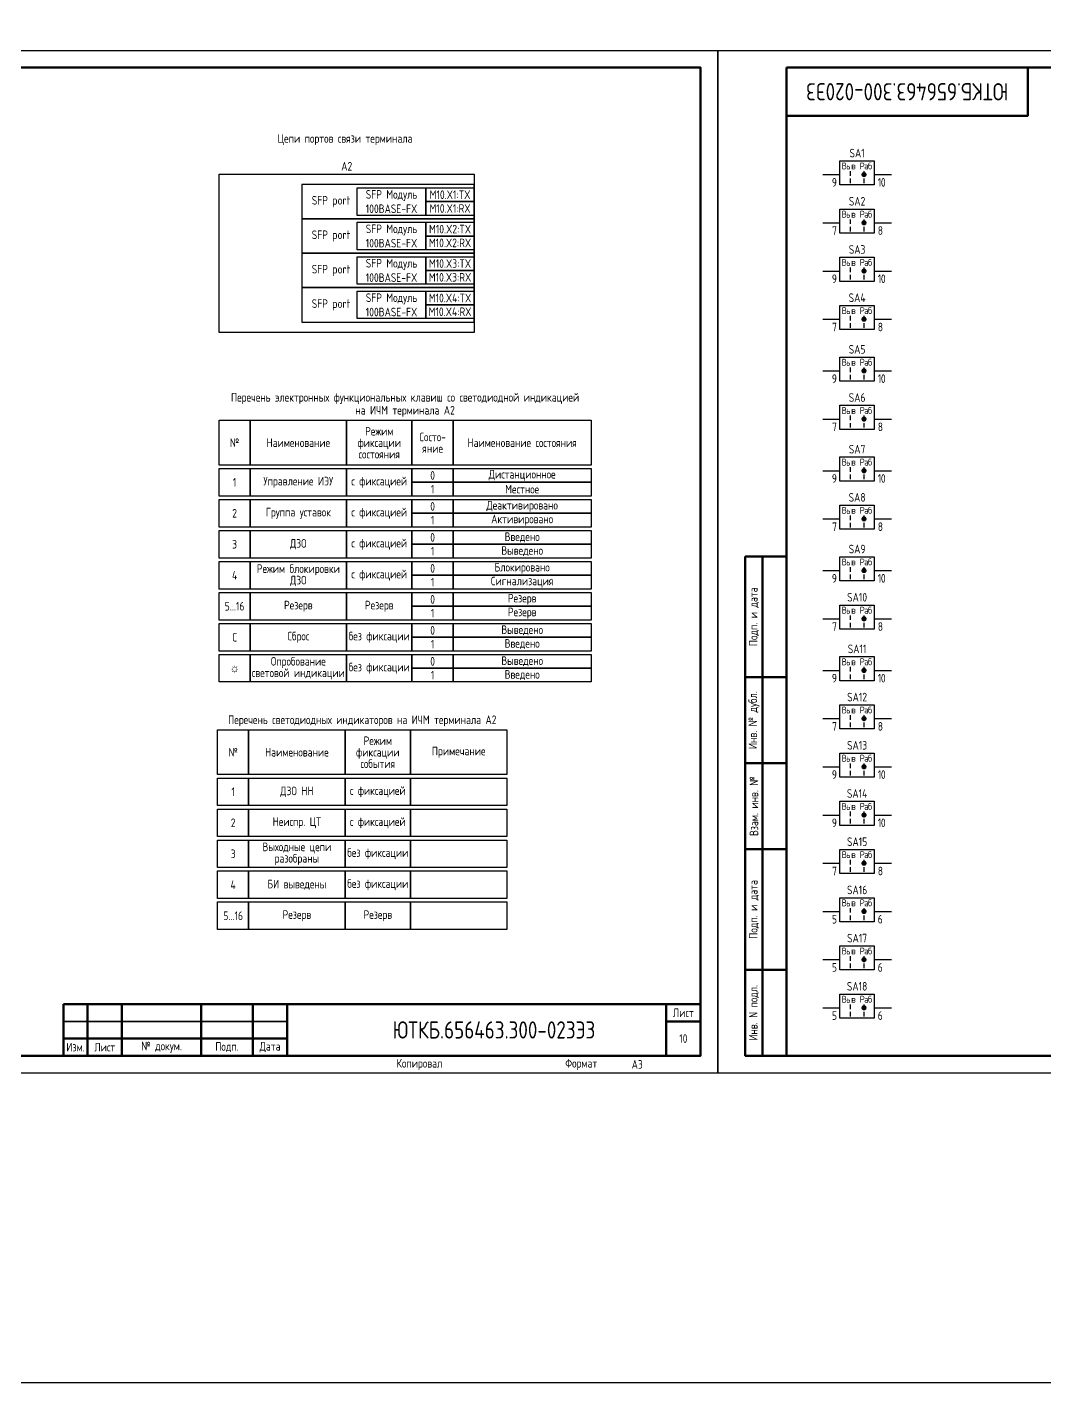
# Model space of a CAD drawing. Header units: millimetres. Extents: x -1117 to 6417, y -90 to 586.
# Drawn here: x 3999.5 to 4295, y -90 to 303.8 of the extents above; entities that cross this region are included whole.
import ezdxf

# ---------------------------------------------------------------- set-up
doc = ezdxf.new("R2010")
doc.units = ezdxf.units.MM
doc.styles.add('Gost type A_2.5', font='GOST_A.TTF', dxfattribs={"height": 2.5})
doc.styles.add('Gost_type_A', font='GOST_A.TTF')

# ---------------------------------------------------------------- blocks, each defined once
blk = doc.blocks.new('Формат_А3')
blk.add_lwpolyline([(-420, 297), (0, 297), (0, 0), (-420, 0)], close=True)
at = {"lineweight": 50}
blk.add_lwpolyline([(-400, 292), (-5, 292), (-5, 5), (-400, 5)], close=True, dxfattribs=at)
blk = doc.blocks.new('Штамп малый нижний')
at = {"lineweight": 50}
for points in [[(-185, 15), (-178, 15), (-178, 5), (-185, 5)], [(-178, 15), (-168, 15), (-168, 5), (-178, 5)], [(-168, 15), (-145, 15), (-145, 5), (-168, 5)], [(-145, 15), (-130, 15), (-130, 5), (-145, 5)], [(-130, 15), (-120, 15), (-120, 5), (-130, 5)], [(-120, 15), (-10, 15), (-10, 0), (-120, 0)], [(-10, 15), (0, 15), (0, 10), (-10, 10)], [(-10, 10), (0, 10), (0, 0), (-10, 0)], [(-185, 5), (-178, 5), (-178, 0), (-185, 0)], [(-178, 5), (-168, 5), (-168, 0), (-178, 0)], [(-168, 5), (-145, 5), (-145, 0), (-168, 0)], [(-145, 5), (-130, 5), (-130, 0), (-145, 0)], [(-130, 5), (-120, 5), (-120, 0), (-130, 0)]]:
    blk.add_lwpolyline(points, close=True, dxfattribs=at)
for points in [[(-185, 15), (-178, 15), (-178, 10), (-185, 10)], [(-178, 15), (-168, 15), (-168, 10), (-178, 10)], [(-168, 15), (-145, 15), (-145, 10), (-168, 10)], [(-145, 15), (-130, 15), (-130, 10), (-145, 10)], [(-130, 15), (-120, 15), (-120, 10), (-130, 10)], [(-185, 10), (-178, 10), (-178, 5), (-185, 5)], [(-178, 10), (-168, 10), (-168, 5), (-178, 5)], [(-168, 10), (-145, 10), (-145, 5), (-168, 5)], [(-145, 10), (-130, 10), (-130, 5), (-145, 5)], [(-130, 10), (-120, 10), (-120, 5), (-130, 5)]]:
    blk.add_lwpolyline(points, close=True)
at = {"char_height": 2.5, "style": 'Gost_type_A'}
for s, insert, width, attachment_point in [('Лист', (-5, 12.5), 10, 5), ('№ докум.', (-156.5, 2.5), 23, 5), ('Подп.', (-137.5, 2.5), 15, 5), ('Дата', (-125, 2.5), 10, 5), ('Изм.', (-181.5, 2.5), 7, 5), ('Лист', (-173, 2.5), 10, 5), ('Копировал', (-75, -2.53), 13.1202, 6), ('Формат', (-30, -2.53), 13.1202, 6)]:
    blk.add_mtext(s, dxfattribs=dict(at, insert=insert, width=width, attachment_point=attachment_point))
blk = doc.blocks.new('Штамп левый нижний')
at = {"lineweight": 50}
for points in [[(-12, 145), (-7, 145), (-7, 110), (-12, 110)], [(-7, 145), (0, 145), (0, 110), (-7, 110)], [(-12, 110), (-7, 110), (-7, 85), (-12, 85)], [(-7, 110), (0, 110), (0, 85), (-7, 85)], [(-12, 85), (-7, 85), (-7, 60), (-12, 60)], [(-7, 85), (0, 85), (0, 60), (-7, 60)], [(-12, 60), (-7, 60), (-7, 25), (-12, 25)], [(-7, 60), (0, 60), (0, 25), (-7, 25)], [(-12, 25), (-7, 25), (-7, 0), (-12, 0)], [(-7, 25), (0, 25), (0, 0), (-7, 0)]]:
    blk.add_lwpolyline(points, close=True, dxfattribs=at)
at = {"char_height": 2.5, "attachment_point": 5, "rotation": 90, "style": 'Gost_type_A'}
for s, insert, width in [('Подп. и дата', (-9.5, 127.5), 35), ('Инв. № дубл.', (-9.5, 97.5), 25), ('Взам. инв. №', (-9.5, 72.5), 25), ('Подп. и дата', (-9.5, 42.5), 35), ('Инв. N подл.', (-9.5, 12.5), 25)]:
    blk.add_mtext(s, dxfattribs=dict(at, insert=insert, width=width))
blk = doc.blocks.new('Штамп угловой верхний')
at = {"lineweight": 50}
blk.add_lwpolyline([(0, 0), (70, 0), (70, -14), (0, -14)], close=True, dxfattribs=at)
blk = doc.blocks.new('POINT')
at = {"const_width": 0.75}
blk.add_lwpolyline([(-0.375, 0, 1), (0.375, 0, 1)], format="xyb", close=True, dxfattribs=at)
blk = doc.blocks.new('Переключатель_положение')
for p, q in [((2, 1), (2, -0.34)), ((2, -1.14), (2, -2.49))]:
    blk.add_line(p, q)

msp = doc.modelspace()

# ---------------------------------------------------------------- linework, layer by layer
for p, q in [((4230.46, 260.92), (4235.46, 260.92)), ((4245.46, 260.92), (4250.46, 260.92)), ((4230.46, 246.92), (4235.46, 246.92)), ((4245.46, 246.92), (4250.46, 246.92)), ((4230.46, 232.92), (4235.46, 232.92)), ((4245.46, 232.92), (4250.46, 232.92)), ((4230.46, 218.92), (4235.46, 218.92)), ((4245.46, 218.92), (4250.46, 218.92)), ((4230.46, 203.92), (4235.46, 203.92)), ((4245.46, 203.92), (4250.46, 203.92)), ((4230.46, 189.92), (4235.46, 189.92)), ((4245.46, 189.92), (4250.46, 189.92)), ((4230.46, 174.92), (4235.46, 174.92)), ((4245.46, 174.92), (4250.46, 174.92)), ((4230.46, 160.92), (4235.46, 160.92)), ((4245.46, 160.92), (4250.46, 160.92)), ((4230.46, 145.92), (4235.46, 145.92)), ((4245.46, 145.92), (4250.46, 145.92)), ((4230.46, 131.92), (4235.46, 131.92)), ((4245.46, 131.92), (4250.46, 131.92)), ((4230.46, 116.92), (4235.46, 116.92)), ((4245.46, 116.92), (4250.46, 116.92)), ((4230.46, 102.92), (4235.46, 102.92)), ((4245.46, 102.92), (4250.46, 102.92)), ((4230.46, 88.92), (4235.46, 88.92)), ((4245.46, 88.92), (4250.46, 88.92)), ((4230.46, 74.92), (4235.46, 74.92)), ((4245.46, 74.92), (4250.46, 74.92)), ((4230.46, 60.92), (4235.46, 60.92)), ((4245.46, 60.92), (4250.46, 60.92)), ((4230.46, 46.92), (4235.46, 46.92)), ((4245.46, 46.92), (4250.46, 46.92)), ((4230.46, 32.92), (4235.46, 32.92)), ((4245.46, 32.92), (4250.46, 32.92)), ((4230.46, 18.92), (4235.46, 18.92)), ((4245.46, 18.92), (4250.46, 18.92))]:
    msp.add_line(p, q)
for points in [[(-1117.42, 586), (6417.25, 586), (6417.25, -90), (-1117.42, -90)], [(4235.46, 264.92), (4245.46, 264.92), (4245.46, 257.92), (4235.46, 257.92)], [(4055.26, 261.09), (4129.26, 261.09), (4129.26, 215.09), (4055.26, 215.09)], [(4079.26, 248.09), (4129.26, 248.09), (4129.26, 258.09), (4079.26, 258.09)], [(4095.26, 257.09), (4115.26, 257.09), (4115.26, 249.09), (4095.26, 249.09)], [(4115.26, 257.09), (4129.26, 257.09), (4129.26, 253.09), (4115.26, 253.09)], [(4115.26, 253.09), (4129.26, 253.09), (4129.26, 249.09), (4115.26, 249.09)], [(4079.26, 238.09), (4129.26, 238.09), (4129.26, 248.09), (4079.26, 248.09)], [(4235.46, 250.92), (4245.46, 250.92), (4245.46, 243.92), (4235.46, 243.92)], [(4095.26, 247.09), (4115.26, 247.09), (4115.26, 239.09), (4095.26, 239.09)], [(4115.26, 247.09), (4129.26, 247.09), (4129.26, 243.09), (4115.26, 243.09)], [(4115.26, 243.09), (4129.26, 243.09), (4129.26, 239.09), (4115.26, 239.09)], [(4079.26, 228.09), (4129.26, 228.09), (4129.26, 238.09), (4079.26, 238.09)], [(4095.26, 237.09), (4115.26, 237.09), (4115.26, 229.09), (4095.26, 229.09)], [(4115.26, 237.09), (4129.26, 237.09), (4129.26, 233.09), (4115.26, 233.09)], [(4235.46, 236.92), (4245.46, 236.92), (4245.46, 229.92), (4235.46, 229.92)], [(4115.26, 233.09), (4129.26, 233.09), (4129.26, 229.09), (4115.26, 229.09)], [(4079.26, 218.09), (4129.26, 218.09), (4129.26, 228.09), (4079.26, 228.09)], [(4095.26, 227.09), (4115.26, 227.09), (4115.26, 219.09), (4095.26, 219.09)], [(4115.26, 227.09), (4129.26, 227.09), (4129.26, 223.09), (4115.26, 223.09)], [(4115.26, 223.09), (4129.26, 223.09), (4129.26, 219.09), (4115.26, 219.09)], [(4235.46, 222.92), (4245.46, 222.92), (4245.46, 215.92), (4235.46, 215.92)], [(4235.46, 207.92), (4245.46, 207.92), (4245.46, 200.92), (4235.46, 200.92)], [(4235.46, 193.92), (4245.46, 193.92), (4245.46, 186.92), (4235.46, 186.92)], [(4055.2, 189.56), (4064.2, 189.56), (4064.2, 176.56), (4055.2, 176.56)], [(4064.2, 189.56), (4092.2, 189.56), (4092.2, 176.56), (4064.2, 176.56)], [(4092.2, 189.56), (4111.2, 189.56), (4111.2, 176.56), (4092.2, 176.56)], [(4111.2, 189.56), (4123.2, 189.56), (4123.2, 176.56), (4111.2, 176.56)], [(4123.2, 189.56), (4163.2, 189.56), (4163.2, 176.56), (4123.2, 176.56)], [(4235.46, 178.92), (4245.46, 178.92), (4245.46, 171.92), (4235.46, 171.92)], [(4055.2, 175.56), (4064.2, 175.56), (4064.2, 167.56), (4055.2, 167.56)], [(4064.2, 175.56), (4092.2, 175.56), (4092.2, 167.56), (4064.2, 167.56)], [(4092.2, 175.56), (4111.2, 175.56), (4111.2, 167.56), (4092.2, 167.56)], [(4111.2, 175.56), (4123.2, 175.56), (4123.2, 171.56), (4111.2, 171.56)], [(4123.2, 175.56), (4163.2, 175.56), (4163.2, 171.56), (4123.2, 171.56)], [(4111.2, 171.56), (4123.2, 171.56), (4123.2, 167.56), (4111.2, 167.56)], [(4123.2, 171.56), (4163.2, 171.56), (4163.2, 167.56), (4123.2, 167.56)], [(4055.2, 166.56), (4064.2, 166.56), (4064.2, 158.56), (4055.2, 158.56)], [(4064.2, 166.56), (4092.2, 166.56), (4092.2, 158.56), (4064.2, 158.56)], [(4092.2, 166.56), (4111.2, 166.56), (4111.2, 158.56), (4092.2, 158.56)], [(4111.2, 166.56), (4123.2, 166.56), (4123.2, 162.56), (4111.2, 162.56)], [(4123.2, 166.56), (4163.2, 166.56), (4163.2, 162.56), (4123.2, 162.56)], [(4111.2, 162.56), (4123.2, 162.56), (4123.2, 158.56), (4111.2, 158.56)], [(4123.2, 162.56), (4163.2, 162.56), (4163.2, 158.56), (4123.2, 158.56)], [(4235.46, 164.92), (4245.46, 164.92), (4245.46, 157.92), (4235.46, 157.92)], [(4055.2, 157.56), (4064.2, 157.56), (4064.2, 149.56), (4055.2, 149.56)], [(4055.2, 157.56), (4064.2, 157.56), (4064.2, 149.56), (4055.2, 149.56)], [(4064.2, 157.56), (4092.2, 157.56), (4092.2, 149.56), (4064.2, 149.56)], [(4092.2, 157.56), (4111.2, 157.56), (4111.2, 149.56), (4092.2, 149.56)], [(4111.2, 157.56), (4123.2, 157.56), (4123.2, 153.56), (4111.2, 153.56)], [(4123.2, 157.56), (4163.2, 157.56), (4163.2, 153.56), (4123.2, 153.56)], [(4111.2, 153.56), (4123.2, 153.56), (4123.2, 149.56), (4111.2, 149.56)], [(4123.2, 153.56), (4163.2, 153.56), (4163.2, 149.56), (4123.2, 149.56)], [(4235.46, 149.92), (4245.46, 149.92), (4245.46, 142.92), (4235.46, 142.92)], [(4055.2, 148.56), (4064.2, 148.56), (4064.2, 140.56), (4055.2, 140.56)], [(4064.2, 148.56), (4092.2, 148.56), (4092.2, 140.56), (4064.2, 140.56)], [(4092.2, 148.56), (4111.2, 148.56), (4111.2, 140.56), (4092.2, 140.56)], [(4111.2, 148.56), (4123.2, 148.56), (4123.2, 144.56), (4111.2, 144.56)], [(4123.2, 148.56), (4163.2, 148.56), (4163.2, 144.56), (4123.2, 144.56)], [(4111.2, 144.56), (4123.2, 144.56), (4123.2, 140.56), (4111.2, 140.56)], [(4123.2, 144.56), (4163.2, 144.56), (4163.2, 140.56), (4123.2, 140.56)], [(4055.2, 139.56), (4064.2, 139.56), (4064.2, 131.56), (4055.2, 131.56)], [(4064.2, 139.56), (4092.2, 139.56), (4092.2, 131.56), (4064.2, 131.56)], [(4092.2, 139.56), (4111.2, 139.56), (4111.2, 131.56), (4092.2, 131.56)], [(4111.2, 139.56), (4123.2, 139.56), (4123.2, 135.56), (4111.2, 135.56)], [(4123.2, 139.56), (4163.2, 139.56), (4163.2, 135.56), (4123.2, 135.56)], [(4111.2, 135.56), (4123.2, 135.56), (4123.2, 131.56), (4111.2, 131.56)], [(4123.2, 135.56), (4163.2, 135.56), (4163.2, 131.56), (4123.2, 131.56)], [(4235.46, 135.92), (4245.46, 135.92), (4245.46, 128.92), (4235.46, 128.92)], [(4055.2, 130.56), (4064.2, 130.56), (4064.2, 122.56), (4055.2, 122.56)], [(4064.2, 130.56), (4092.2, 130.56), (4092.2, 122.56), (4064.2, 122.56)], [(4092.2, 130.56), (4111.2, 130.56), (4111.2, 122.56), (4092.2, 122.56)], [(4111.2, 130.56), (4123.2, 130.56), (4123.2, 126.56), (4111.2, 126.56)], [(4123.2, 130.56), (4163.2, 130.56), (4163.2, 126.56), (4123.2, 126.56)], [(4111.2, 126.56), (4123.2, 126.56), (4123.2, 122.56), (4111.2, 122.56)], [(4123.2, 126.56), (4163.2, 126.56), (4163.2, 122.56), (4123.2, 122.56)], [(4055.2, 121.56), (4064.2, 121.56), (4064.2, 113.56), (4055.2, 113.56)], [(4064.2, 121.56), (4092.2, 121.56), (4092.2, 113.56), (4064.2, 113.56)], [(4092.2, 121.56), (4111.2, 121.56), (4111.2, 113.56), (4092.2, 113.56)], [(4111.2, 121.56), (4123.2, 121.56), (4123.2, 117.56), (4111.2, 117.56)], [(4123.2, 121.56), (4163.2, 121.56), (4163.2, 117.56), (4123.2, 117.56)], [(4235.46, 120.92), (4245.46, 120.92), (4245.46, 113.92), (4235.46, 113.92)], [(4111.2, 117.56), (4123.2, 117.56), (4123.2, 113.56), (4111.2, 113.56)], [(4123.2, 117.56), (4163.2, 117.56), (4163.2, 113.56), (4123.2, 113.56)], [(4235.46, 106.92), (4245.46, 106.92), (4245.46, 99.92), (4235.46, 99.92)], [(4054.78, 99.67), (4063.78, 99.67), (4063.78, 86.67), (4054.78, 86.67)], [(4063.78, 99.67), (4091.78, 99.67), (4091.78, 86.67), (4063.78, 86.67)], [(4091.78, 99.67), (4110.78, 99.67), (4110.78, 86.67), (4091.78, 86.67)], [(4110.78, 99.67), (4138.78, 99.67), (4138.78, 86.67), (4110.78, 86.67)], [(4235.46, 92.92), (4245.46, 92.92), (4245.46, 85.92), (4235.46, 85.92)], [(4054.78, 85.67), (4063.78, 85.67), (4063.78, 77.67), (4054.78, 77.67)], [(4063.78, 85.67), (4091.78, 85.67), (4091.78, 77.67), (4063.78, 77.67)], [(4091.78, 85.67), (4110.78, 85.67), (4110.78, 77.67), (4091.78, 77.67)], [(4110.78, 85.67), (4138.78, 85.67), (4138.78, 77.67), (4110.78, 77.67)], [(4235.46, 78.92), (4245.46, 78.92), (4245.46, 71.92), (4235.46, 71.92)], [(4054.78, 76.67), (4063.78, 76.67), (4063.78, 68.67), (4054.78, 68.67)], [(4063.78, 76.67), (4091.78, 76.67), (4091.78, 68.67), (4063.78, 68.67)], [(4091.78, 76.67), (4110.78, 76.67), (4110.78, 68.67), (4091.78, 68.67)], [(4110.78, 76.67), (4138.78, 76.67), (4138.78, 68.67), (4110.78, 68.67)], [(4054.78, 67.67), (4063.78, 67.67), (4063.78, 59.67), (4054.78, 59.67)], [(4063.78, 67.67), (4091.78, 67.67), (4091.78, 59.67), (4063.78, 59.67)], [(4091.78, 67.67), (4110.78, 67.67), (4110.78, 59.67), (4091.78, 59.67)], [(4110.78, 67.67), (4138.78, 67.67), (4138.78, 59.67), (4110.78, 59.67)], [(4235.46, 64.92), (4245.46, 64.92), (4245.46, 57.92), (4235.46, 57.92)], [(4054.78, 58.67), (4063.78, 58.67), (4063.78, 50.67), (4054.78, 50.67)], [(4063.78, 58.67), (4091.78, 58.67), (4091.78, 50.67), (4063.78, 50.67)], [(4091.78, 58.67), (4110.78, 58.67), (4110.78, 50.67), (4091.78, 50.67)], [(4110.78, 58.67), (4138.78, 58.67), (4138.78, 50.67), (4110.78, 50.67)], [(4054.78, 49.67), (4063.78, 49.67), (4063.78, 41.67), (4054.78, 41.67)], [(4063.78, 49.67), (4091.78, 49.67), (4091.78, 41.67), (4063.78, 41.67)], [(4091.78, 49.67), (4110.78, 49.67), (4110.78, 41.67), (4091.78, 41.67)], [(4110.78, 49.67), (4138.78, 49.67), (4138.78, 41.67), (4110.78, 41.67)], [(4235.46, 50.92), (4245.46, 50.92), (4245.46, 43.92), (4235.46, 43.92)], [(4235.46, 36.92), (4245.46, 36.92), (4245.46, 29.92), (4235.46, 29.92)], [(4235.46, 22.92), (4245.46, 22.92), (4245.46, 15.92), (4235.46, 15.92)]]:
    msp.add_lwpolyline(points, close=True)

# ---------------------------------------------------------------- block references
at = {"color": 1}
for name, p in [('Формат_А3', (4200, 0)), ('Формат_А3', (4620, 0)), ('Штамп левый нижний', (4220, 5))]:
    msp.add_blockref(name, p, dxfattribs=at)
for name, p in [('Штамп угловой верхний', (4220, 292)), ('Переключатель_положение', (4236.46, 260.92)), ('POINT', (4242.46, 260.92)), ('Переключатель_положение', (4240.46, 260.92)), ('Переключатель_положение', (4236.46, 246.92)), ('POINT', (4242.46, 246.92)), ('Переключатель_положение', (4240.46, 246.92)), ('Переключатель_положение', (4236.46, 232.92)), ('POINT', (4242.46, 232.92)), ('Переключатель_положение', (4240.46, 232.92)), ('Переключатель_положение', (4236.46, 218.92)), ('POINT', (4242.46, 218.92)), ('Переключатель_положение', (4240.46, 218.92)), ('Переключатель_положение', (4236.46, 203.92)), ('Переключатель_положение', (4240.46, 203.92)), ('POINT', (4242.46, 203.92)), ('Переключатель_положение', (4236.46, 189.92)), ('POINT', (4242.46, 189.92)), ('Переключатель_положение', (4240.46, 189.92)), ('Переключатель_положение', (4236.46, 174.92)), ('POINT', (4242.46, 174.92)), ('Переключатель_положение', (4240.46, 174.92)), ('Переключатель_положение', (4236.46, 160.92)), ('POINT', (4242.46, 160.92)), ('Переключатель_положение', (4240.46, 160.92)), ('Переключатель_положение', (4236.46, 145.92)), ('POINT', (4242.46, 145.92)), ('Переключатель_положение', (4240.46, 145.92)), ('Переключатель_положение', (4236.46, 131.92)), ('POINT', (4242.46, 131.92)), ('Переключатель_положение', (4240.46, 131.92)), ('Переключатель_положение', (4236.46, 116.92)), ('POINT', (4242.46, 116.92)), ('Переключатель_положение', (4240.46, 116.92)), ('Переключатель_положение', (4236.46, 102.92)), ('POINT', (4242.46, 102.92)), ('Переключатель_положение', (4240.46, 102.92)), ('Переключатель_положение', (4236.46, 88.92)), ('POINT', (4242.46, 88.92)), ('Переключатель_положение', (4240.46, 88.92)), ('Переключатель_положение', (4236.46, 74.92)), ('POINT', (4242.46, 74.92)), ('Переключатель_положение', (4240.46, 74.92)), ('Переключатель_положение', (4236.46, 60.92)), ('POINT', (4242.46, 60.92)), ('Переключатель_положение', (4240.46, 60.92)), ('Переключатель_положение', (4236.46, 46.92)), ('POINT', (4242.46, 46.92)), ('Переключатель_положение', (4240.46, 46.92)), ('Переключатель_положение', (4236.46, 32.92)), ('POINT', (4242.46, 32.92)), ('Переключатель_положение', (4240.46, 32.92)), ('Штамп малый нижний', (4195, 5)), ('Переключатель_положение', (4236.46, 18.92)), ('Переключатель_положение', (4240.46, 18.92)), ('POINT', (4242.46, 18.92))]:
    msp.add_blockref(name, p)

# ---------------------------------------------------------------- texts
at = {"insert": (4255, 285), "char_height": 5, "width": 70, "attachment_point": 5, "rotation": 180, "style": 'Gost_type_A'}
msp.add_mtext('ЮТКБ.656463.300-020Э3', dxfattribs=at)
at = {"char_height": 2.5}
for s, insert, width, attachment_point, line_spacing_factor, style in [('Цепи портов связи терминала', (4091.76, 271.09), 197, 5, 0.9, 'Gost_type_A'), ('A2', (4092.26, 262.09), 74.0002, 8, 0.9, 'Gost_type_A'), ('Перечень электронных функциональных клавиш со светодиодной индикацией\\Pна ИЧМ терминала А2', (4109.2, 190.56), 108, 8, 0.9, 'Gost_type_A'), ('Режим\\Pфиксации состояния', (4101.7, 183.06), 19, 5, 0.8, 'Gost_type_A'), ('Состо- яние', (4117.2, 183.06), 12, 5, 0.8, 'Gost_type_A'), ('№ ', (4059.7, 183.06), 9, 5, 0.8, 'Gost_type_A'), ('Наименование ', (4078.2, 183.06), 28, 5, 0.8, 'Gost_type_A'), ('Наименование состояния ', (4143.2, 183.06), 40, 5, 0.8, 'Gost_type_A'), ('0', (4117.2, 173.56), 12, 5, 0.8, 'Gost_type_A'), ('Дистанционное', (4143.2, 173.56), 40, 5, 0.8, 'Gost_type_A'), ('1', (4059.7, 171.56), 9, 5, 0.8, 'Gost_type_A'), ('Управление ИЭУ', (4078.2, 171.56), 28, 5, 0.8, 'Gost_type_A'), ('с фиксацией', (4101.7, 171.56), 19, 5, 0.8, 'Gost_type_A'), ('1', (4117.2, 169.56), 12, 5, 0.8, 'Gost_type_A'), ('Местное', (4143.2, 169.56), 40, 5, 0.8, 'Gost_type_A'), ('0', (4117.2, 164.56), 12, 5, 0.8, 'Gost_type_A'), ('Деактивировано', (4143.2, 164.56), 40, 5, 0.8, 'Gost_type_A'), ('2', (4059.7, 162.56), 9, 5, 0.8, 'Gost_type_A'), ('Группа уставок', (4078.2, 162.56), 28, 5, 0.8, 'Gost_type_A'), ('с фиксацией', (4101.7, 162.56), 19, 5, 0.8, 'Gost_type_A'), ('1', (4117.2, 160.56), 12, 5, 0.8, 'Gost_type_A'), ('Активировано', (4143.2, 160.56), 40, 5, 0.8, 'Gost_type_A'), ('3', (4059.7, 153.56), 9, 5, 0.8, 'Gost_type_A'), ('ДЗО', (4078.2, 153.56), 28, 5, 0.8, 'Gost type A_2.5'), ('с фиксацией', (4101.7, 153.56), 19, 5, 0.8, 'Gost_type_A'), ('0', (4117.2, 155.56), 12, 5, 0.8, 'Gost_type_A'), ('Введено', (4143.2, 155.56), 40, 5, 0.8, 'Gost_type_A'), ('1', (4117.2, 151.56), 12, 5, 0.8, 'Gost_type_A'), ('Выведено', (4143.2, 151.56), 40, 5, 0.8, 'Gost_type_A'), ('4', (4059.7, 144.56), 9, 5, 0.8, 'Gost_type_A'), ('Режим блокировки ДЗО', (4078.2, 144.56), 28, 5, 0.8, 'Gost type A_2.5'), ('с фиксацией', (4101.7, 144.56), 19, 5, 0.8, 'Gost_type_A'), ('0', (4117.2, 146.56), 12, 5, 0.8, 'Gost_type_A'), ('Блокировано', (4143.2, 146.56), 40, 5, 0.8, 'Gost_type_A'), ('1', (4117.2, 142.56), 12, 5, 0.8, 'Gost_type_A'), ('Сигнализация', (4143.2, 142.56), 40, 5, 0.8, 'Gost_type_A'), ('0', (4117.2, 137.56), 12, 5, 0.8, 'Gost_type_A'), ('Резерв', (4143.2, 137.56), 40, 5, 0.8, 'Gost_type_A'), ('5...16', (4059.7, 135.56), 9, 5, 0.8, 'Gost_type_A'), ('Резерв', (4078.2, 135.56), 28, 5, 0.8, 'Gost_type_A'), ('Резерв', (4101.7, 135.56), 19, 5, 0.8, 'Gost_type_A'), ('1', (4117.2, 133.56), 12, 5, 0.8, 'Gost_type_A'), ('Резерв', (4143.2, 133.56), 40, 5, 0.8, 'Gost_type_A'), ('Выведено', (4143.2, 128.56), 40, 5, 0.8, 'Gost_type_A'), ('C', (4059.7, 126.56), 9, 5, 0.8, 'Gost_type_A'), ('Сброс', (4078.2, 126.56), 28, 5, 0.8, 'Gost_type_A'), ('без фиксации', (4101.7, 126.56), 19, 5, 0.8, 'Gost_type_A'), ('0', (4117.2, 128.56), 12, 5, 0.8, 'Gost_type_A'), ('Введено', (4143.2, 124.56), 40, 5, 0.8, 'Gost_type_A'), ('1', (4117.2, 124.56), 12, 5, 0.8, 'Gost_type_A'), ('☼', (4059.7, 117.56), 9, 5, 0.8, 'Gost_type_A'), ('Опробование световой индикации', (4078.2, 117.56), 28, 5, 0.8, 'Gost_type_A'), ('без фиксации', (4101.7, 117.56), 19, 5, 0.8, 'Gost_type_A'), ('0', (4117.2, 119.56), 12, 5, 0.8, 'Gost_type_A'), ('Выведено', (4143.2, 119.56), 40, 5, 0.8, 'Gost_type_A'), ('1', (4117.2, 115.56), 12, 5, 0.8, 'Gost_type_A'), ('Введено', (4143.2, 115.56), 40, 5, 0.8, 'Gost_type_A'), ('Перечень светодиодных индикаторов на ИЧМ терминала А2', (4096.78, 100.67), 84, 8, 0.9, 'Gost_type_A'), ('Режим\\Pфиксации события', (4101.28, 93.17), 19, 5, 0.8, 'Gost_type_A'), ('Примечание', (4124.78, 93.17), 28, 5, 0.8, 'Gost_type_A'), ('№ ', (4059.28, 93.17), 9, 5, 0.8, 'Gost_type_A'), ('Наименование ', (4077.78, 93.17), 28, 5, 0.8, 'Gost_type_A'), ('1', (4059.28, 81.67), 9, 5, 0.8, 'Gost_type_A'), ('ДЗО НН', (4077.78, 81.67), 28, 5, 0.8, 'Gost_type_A'), ('с фиксацией', (4101.28, 81.67), 19, 5, 0.8, 'Gost_type_A'), ('2', (4059.28, 72.67), 9, 5, 0.8, 'Gost_type_A'), ('Неиспр. ЦТ', (4077.78, 72.67), 28, 5, 0.8, 'Gost_type_A'), ('с фиксацией', (4101.28, 72.67), 19, 5, 0.8, 'Gost_type_A'), ('3', (4059.28, 63.67), 9, 5, 0.8, 'Gost_type_A'), ('Выходные цепи разобраны ', (4077.78, 63.67), 28, 5, 0.8, 'Gost_type_A'), ('без фиксации', (4101.28, 63.67), 19, 5, 0.8, 'Gost_type_A'), ('4', (4059.28, 54.67), 9, 5, 0.8, 'Gost_type_A'), ('БИ выведены ', (4077.78, 54.67), 28, 5, 0.8, 'Gost_type_A'), ('без фиксации', (4101.28, 54.67), 19, 5, 0.8, 'Gost_type_A'), ('Резерв', (4077.78, 45.67), 28, 5, 0.8, 'Gost_type_A'), ('Резерв', (4101.28, 45.67), 19, 5, 0.8, 'Gost_type_A'), ('5...16', (4059.28, 45.67), 9, 5, 0.8, 'Gost_type_A')]:
    msp.add_mtext(s, dxfattribs=dict(at, insert=insert, width=width, attachment_point=attachment_point, line_spacing_factor=line_spacing_factor, style=style))
at = {"style": 'Gost_type_A'}
for s, insert, char_height, width, attachment_point in [('SA1', (4240.46, 265.92), 2.5, 10, 8), ('{\\T0.9;Выв}', (4237.96, 263.42), 2, 5, 5), ('{\\T0.9;Раб}', (4242.96, 263.42), 2, 5, 5), ('{\\T0.9;9}', (4234.46, 259.92), 2.5, 5, 3), ('{\\T0.9;10}', (4246.46, 259.92), 2.5, 5, 1), ('SFP Mодуль 100BASE-FX', (4105.26, 253.09), 2.5, 19.9998, 5), ('M10.X1:TX', (4122.26, 255.09), 2.5, 14, 5), ('SFP port', (4093.26, 253.08), 2.5, 20, 6), ('M10.X1:RX', (4122.26, 251.09), 2.5, 14, 5), ('SA2', (4240.46, 251.92), 2.5, 10, 8), ('{\\T0.9;Выв}', (4237.96, 249.42), 2, 5, 5), ('{\\T0.9;Раб}', (4242.96, 249.42), 2, 5, 5), ('SFP port', (4093.26, 243.08), 2.5, 20, 6), ('SFP Mодуль 100BASE-FX', (4105.26, 243.09), 2.5, 19.9998, 5), ('M10.X2:TX', (4122.26, 245.09), 2.5, 14, 5), ('{\\T0.9;7}', (4234.46, 245.92), 2.5, 5, 3), ('{\\T0.9;8}', (4246.46, 245.92), 2.5, 5, 1), ('M10.X2:RX', (4122.26, 241.09), 2.5, 14, 5), ('SA3', (4240.46, 237.92), 2.5, 10, 8), ('SFP Mодуль 100BASE-FX', (4105.26, 233.09), 2.5, 19.9998, 5), ('M10.X3:TX', (4122.26, 235.09), 2.5, 14, 5), ('{\\T0.9;Выв}', (4237.96, 235.42), 2, 5, 5), ('{\\T0.9;Раб}', (4242.96, 235.42), 2, 5, 5), ('SFP port', (4093.26, 233.08), 2.5, 20, 6), ('M10.X3:RX', (4122.26, 231.09), 2.5, 14, 5), ('{\\T0.9;9}', (4234.46, 231.92), 2.5, 5, 3), ('{\\T0.9;10}', (4246.46, 231.92), 2.5, 5, 1), ('SFP port', (4093.26, 223.08), 2.5, 20, 6), ('SFP Mодуль 100BASE-FX', (4105.26, 223.09), 2.5, 19.9998, 5), ('M10.X4:TX', (4122.26, 225.09), 2.5, 14, 5), ('SA4', (4240.46, 223.92), 2.5, 10, 8), ('M10.X4:RX', (4122.26, 221.09), 2.5, 14, 5), ('{\\T0.9;Выв}', (4237.96, 221.42), 2, 5, 5), ('{\\T0.9;Раб}', (4242.96, 221.42), 2, 5, 5), ('{\\T0.9;7}', (4234.46, 217.92), 2.5, 5, 3), ('{\\T0.9;8}', (4246.46, 217.92), 2.5, 5, 1), ('SA5', (4240.46, 208.92), 2.5, 10, 8), ('{\\T0.9;Выв}', (4237.96, 206.42), 2, 5, 5), ('{\\T0.9;Раб}', (4242.96, 206.42), 2, 5, 5), ('{\\T0.9;9}', (4234.46, 202.92), 2.5, 5, 3), ('{\\T0.9;10}', (4246.46, 202.92), 2.5, 5, 1), ('SA6', (4240.46, 194.92), 2.5, 10, 8), ('{\\T0.9;Выв}', (4237.96, 192.42), 2, 5, 5), ('{\\T0.9;Раб}', (4242.96, 192.42), 2, 5, 5), ('{\\T0.9;7}', (4234.46, 188.92), 2.5, 5, 3), ('{\\T0.9;8}', (4246.46, 188.92), 2.5, 5, 1), ('SA7', (4240.46, 179.92), 2.5, 10, 8), ('{\\T0.9;Выв}', (4237.96, 177.42), 2, 5, 5), ('{\\T0.9;Раб}', (4242.96, 177.42), 2, 5, 5), ('{\\T0.9;9}', (4234.46, 173.92), 2.5, 5, 3), ('{\\T0.9;10}', (4246.46, 173.92), 2.5, 5, 1), ('SA8', (4240.46, 165.92), 2.5, 10, 8), ('{\\T0.9;Выв}', (4237.96, 163.42), 2, 5, 5), ('{\\T0.9;Раб}', (4242.96, 163.42), 2, 5, 5), ('{\\T0.9;7}', (4234.46, 159.92), 2.5, 5, 3), ('{\\T0.9;8}', (4246.46, 159.92), 2.5, 5, 1), ('SA9', (4240.46, 150.92), 2.5, 10, 8), ('{\\T0.9;Выв}', (4237.96, 148.42), 2, 5, 5), ('{\\T0.9;Раб}', (4242.96, 148.42), 2, 5, 5), ('{\\T0.9;9}', (4234.46, 144.92), 2.5, 5, 3), ('{\\T0.9;10}', (4246.46, 144.92), 2.5, 5, 1), ('SA10', (4240.46, 136.92), 2.5, 10, 8), ('{\\T0.9;Выв}', (4237.96, 134.42), 2, 5, 5), ('{\\T0.9;Раб}', (4242.96, 134.42), 2, 5, 5), ('{\\T0.9;7}', (4234.46, 130.92), 2.5, 5, 3), ('{\\T0.9;8}', (4246.46, 130.92), 2.5, 5, 1), ('SA11', (4240.46, 121.92), 2.5, 10, 8), ('{\\T0.9;Выв}', (4237.96, 119.42), 2, 5, 5), ('{\\T0.9;Раб}', (4242.96, 119.42), 2, 5, 5), ('{\\T0.9;9}', (4234.46, 115.92), 2.5, 5, 3), ('{\\T0.9;10}', (4246.46, 115.92), 2.5, 5, 1), ('SA12', (4240.46, 107.92), 2.5, 10, 8), ('{\\T0.9;Выв}', (4237.96, 105.42), 2, 5, 5), ('{\\T0.9;Раб}', (4242.96, 105.42), 2, 5, 5), ('{\\T0.9;7}', (4234.46, 101.92), 2.5, 5, 3), ('{\\T0.9;8}', (4246.46, 101.92), 2.5, 5, 1), ('SA13', (4240.46, 93.92), 2.5, 10, 8), ('{\\T0.9;Выв}', (4237.96, 91.42), 2, 5, 5), ('{\\T0.9;Раб}', (4242.96, 91.42), 2, 5, 5), ('{\\T0.9;9}', (4234.46, 87.92), 2.5, 5, 3), ('{\\T0.9;10}', (4246.46, 87.92), 2.5, 5, 1), ('SA14', (4240.46, 79.92), 2.5, 10, 8), ('{\\T0.9;Выв}', (4237.96, 77.42), 2, 5, 5), ('{\\T0.9;Раб}', (4242.96, 77.42), 2, 5, 5), ('{\\T0.9;9}', (4234.46, 73.92), 2.5, 5, 3), ('{\\T0.9;10}', (4246.46, 73.92), 2.5, 5, 1), ('SA15', (4240.46, 65.92), 2.5, 10, 8), ('{\\T0.9;Выв}', (4237.96, 63.42), 2, 5, 5), ('{\\T0.9;Раб}', (4242.96, 63.42), 2, 5, 5), ('{\\T0.9;7}', (4234.46, 59.92), 2.5, 5, 3), ('{\\T0.9;8}', (4246.46, 59.92), 2.5, 5, 1), ('SA16', (4240.46, 51.92), 2.5, 10, 8), ('{\\T0.9;Выв}', (4237.96, 49.42), 2, 5, 5), ('{\\T0.9;Раб}', (4242.96, 49.42), 2, 5, 5), ('{\\T0.9;5}', (4234.46, 45.92), 2.5, 5, 3), ('{\\T0.9;6}', (4246.46, 45.92), 2.5, 5, 1), ('SA17', (4240.46, 37.92), 2.5, 10, 8), ('{\\T0.9;Выв}', (4237.96, 35.42), 2, 5, 5), ('{\\T0.9;Раб}', (4242.96, 35.42), 2, 5, 5), ('{\\T0.9;5}', (4234.46, 31.92), 2.5, 5, 3), ('{\\T0.9;6}', (4246.46, 31.92), 2.5, 5, 1), ('SA18', (4240.46, 23.92), 2.5, 10, 8), ('{\\T0.9;Выв}', (4237.96, 21.42), 2, 5, 5), ('{\\T0.9;Раб}', (4242.96, 21.42), 2, 5, 5), ('{\\T0.9;5}', (4234.46, 17.92), 2.5, 5, 3), ('{\\T0.9;6}', (4246.46, 17.92), 2.5, 5, 1), ('ЮТКБ.656463.300-023Э3', (4135, 12.5), 5, 120, 5), ('10', (4190, 10), 2.5, 10, 5), ('A3', (4175, 2.5), 2.5, 20, 4)]:
    msp.add_mtext(s, dxfattribs=dict(at, insert=insert, char_height=char_height, width=width, attachment_point=attachment_point))

doc.saveas('drawing.dxf')
